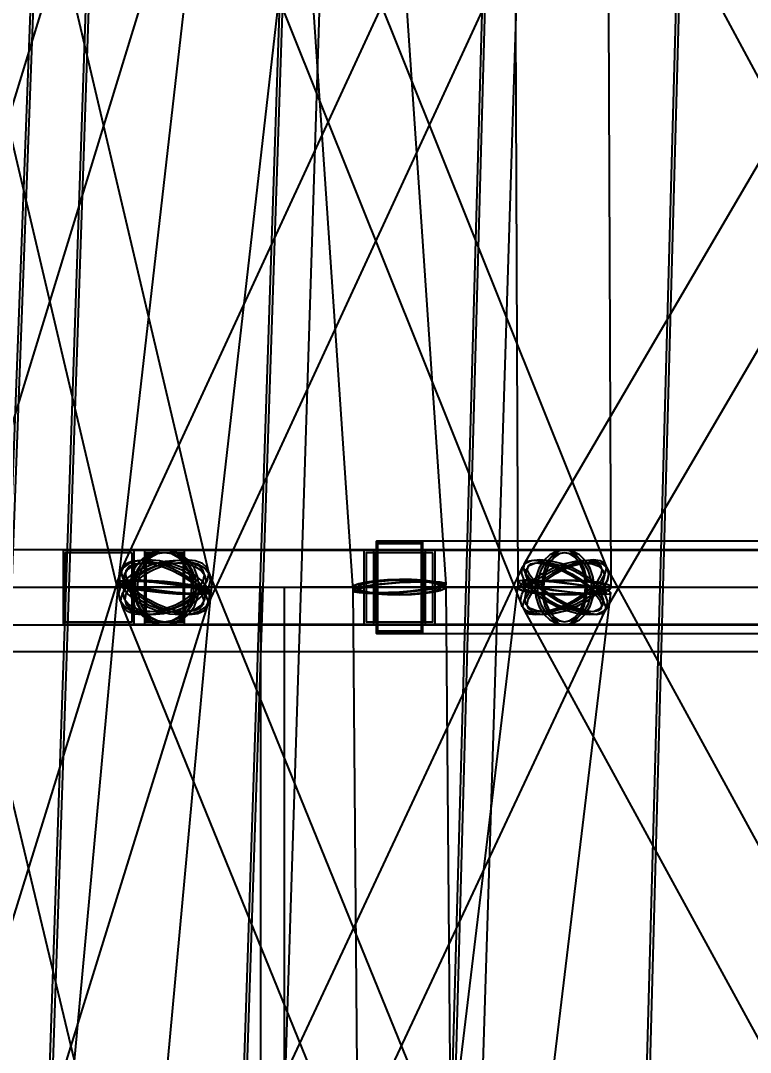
# Model space of a CAD drawing. Header units: millimetres. Extents: x -123812 to 252100, y -3000 to 639000.
# Drawn here: x -12618 to -8655, y 372475 to 378076 of the extents above; entities that cross this region are included whole.
import ezdxf

# ---------------------------------------------------------------- set-up
doc = ezdxf.new("R2010")
doc.units = ezdxf.units.MM
for name, color, linetype, lineweight in [('D-STR-DECK', 7, 'Continuous', 25), ('D-STR-DIM', 7, 'Continuous', 13), ('D-STR-STRC', 7, 'Continuous', 25)]:
    doc.layers.add(name, color=color, linetype=linetype, lineweight=lineweight)
doc.styles.add('OpenSansCondensed-Light', font='OpenSansCondensed-Light.ttf')
doc.styles.add('TOWER_UNICODE', font='Arial Unicode.ttf')
doc.dimstyles.new('EZDXF', dxfattribs={"dimtxt": 0.25, "dimasz": 0.175, "dimexe": 0.375, "dimexo": 0.125, "dimgap": 0.1, "dimtad": 1, "dimlfac": 100, "dimzin": 12, "dimdsep": 46, "dimtxsty": 'OpenSansCondensed-Light', "dimblk": 'ARCHTICK', "dimcen": 2.5, "dimazin": 3, "dimtfac": 0.5, "dimtmove": 2, "dimatfit": 3})

# ---------------------------------------------------------------- blocks, each defined once
blk = doc.blocks.new('_ARCHTICK')
at = {"color": 0, "linetype": 'BYBLOCK', "const_width": 0.15}
blk.add_lwpolyline([(-0.5, -0.5), (0.5, 0.5)], dxfattribs=at)

msp = doc.modelspace()

# ---------------------------------------------------------------- linework, layer by layer
at = {"layer": 'D-STR-DECK'}
for points in [[(-16000, 374650), (-16000, 375000), (-5795.6, 375000), (-5795.6, 374650)], [(-16000, 374650), (-16000, 375000), (-5795.6, 375000), (-5795.6, 374650)], [(-15454.8, 374650), (-15454.8, 375000), (-5196.2, 375000), (-5196.2, 374650)], [(-15454.8, 374650), (-15454.8, 375000), (-5196.2, 375000), (-5196.2, 374650)], [(-13856.4, 371000), (-13856.4, 375000), (-11186.4, 375000), (-11186.4, 371000)], [(-13856.4, 371000), (-13856.4, 375000), (-11186.4, 375000), (-11186.4, 371000)], [(-13856.4, 374650), (-13856.4, 375000), (-4242.6, 375000), (-4242.6, 374650)], [(-13856.4, 374650), (-13856.4, 375000), (-4242.6, 375000), (-4242.6, 374650)], [(-11313.7, 371000), (-11313.7, 375000), (-7910, 375000), (-7910, 371000)], [(-11313.7, 371000), (-11313.7, 375000), (-7910, 375000), (-7910, 371000)], [(-11313.7, 374650), (-11313.7, 375000), (-3000, 375000), (-3000, 374650)], [(-11313.7, 374650), (-11313.7, 375000), (-3000, 375000), (-3000, 374650)]]:
    msp.add_lwpolyline(points, close=True, dxfattribs=at)
at = {"layer": 'D-STR-STRC'}
for points in [[(-9228.7, 400028.7), (-12088, 375028.7), (-12079.4, 375022.1), (-12054.2, 375014), (-12014.1, 375004.9), (-11961.9, 374995.5), (-11901, 374986.5), (-11835.7, 374978.3), (-11770.4, 374971.6), (-11709.5, 374966.9), (-11657.2, 374964.4), (-11617.1, 374964.3), (-11591.9, 374966.7), (-11583.3, 374971.3), (-8724, 399971.3)], [(-12515.3, 399983), (-10813.5, 374983), (-10804.9, 374976.2), (-10779.6, 374971.1), (-10739.3, 374967.9), (-10686.8, 374966.9), (-10625.7, 374968.2), (-10560.1, 374971.6), (-10494.5, 374977), (-10433.4, 374983.9), (-10380.9, 374992), (-10340.6, 375000.6), (-10315.3, 375009.1), (-10306.7, 375017), (-12008.5, 400017)], [(-10020.5, 399999), (-9917.8, 374999), (-9909.1, 374988.6), (-9883.8, 374978.9), (-9843.4, 374970.7), (-9790.8, 374964.5), (-9729.5, 374960.7), (-9663.8, 374959.6), (-9598.1, 374961.3), (-9536.8, 374965.5), (-9484.2, 374972.2), (-9443.8, 374980.7), (-9418.4, 374990.5), (-9409.8, 375001), (-9512.6, 400001)], [(-9758, 380103.9), (-12067.4, 375103.9), (-12070.1, 375073.5), (-12056.8, 375038), (-12028.5, 375000), (-11987, 374962), (-11935.2, 374926.5), (-11876.7, 374896.1), (-11815.3, 374872.7), (-11755.3, 374858), (-11700.8, 374853), (-11655.5, 374858), (-11622.5, 374872.7), (-11604, 374896.1), (-9294.6, 379896.1)], [(-11898.2, 379896.1), (-9894.7, 374896.1), (-9869.9, 374872.7), (-9831, 374858), (-9780.8, 374853), (-9722.5, 374858), (-9660.3, 374872.7), (-9598.3, 374896.1), (-9540.8, 374926.5), (-9491.6, 374962), (-9454.2, 375000), (-9431, 375038), (-9423.8, 375073.5), (-9432.8, 375103.9), (-11436.3, 380103.9)], [(-6955.9, 380127.3), (-9883.6, 375127.3), (-9886.1, 375103.9), (-9873.5, 375073.5), (-9846.6, 375038), (-9807.2, 375000), (-9758.1, 374962), (-9702.5, 374926.5), (-9644.3, 374896.1), (-9587.5, 374872.7), (-9535.8, 374858), (-9492.8, 374853), (-9461.5, 374858), (-9444, 374872.7), (-6516.3, 379872.7)], [(-9745.2, 379872.7), (-7052.2, 374872.7), (-7028, 374858), (-6990.6, 374853), (-6942.4, 374858), (-6886.8, 374872.7), (-6827.6, 374896.1), (-6768.8, 374926.5), (-6714.3, 374962), (-6668, 375000), (-6632.9, 375038), (-6611.5, 375073.5), (-6605.2, 375103.9), (-6614.5, 375127.3), (-9307.4, 380127.3)], [(-11910.4, 380073.5), (-13444.1, 375073.5), (-13445.4, 375038), (-13430, 375000), (-13399, 374962), (-13354.6, 374926.5), (-13299.6, 374896.1), (-13237.9, 374872.7), (-13173.8, 374858), (-13111.4, 374853), (-13055.2, 374858), (-13008.9, 374872.7), (-12975.7, 374896.1), (-12957.9, 374926.5), (-11424.2, 379926.5)], [(-13255, 379926.5), (-12077.6, 374926.5), (-12053.7, 374896.1), (-12015, 374872.7), (-11964.1, 374858), (-11904.4, 374853), (-11840.1, 374858), (-11775.4, 374872.7), (-11714.9, 374896.1), (-11662.6, 374926.5), (-11622, 374962), (-11596.1, 375000), (-11586.4, 375038), (-11593.8, 375073.5), (-12771.3, 380073.5)], [(-13201, 374796.8), (-11835.7, 374796.8), (-11787.1, 374803.7), (-11741.8, 374824), (-11702.9, 374856.3), (-11673.1, 374898.4), (-11654.3, 374947.4), (-11647.9, 375000), (-11654.3, 375052.6), (-11673.1, 375101.6), (-11702.9, 375143.7), (-11741.8, 375176), (-11787.1, 375196.3), (-11835.7, 375203.2), (-13201, 375203.2)], [(-13201, 374796.8), (-11835.7, 374796.8), (-11787.1, 374803.7), (-11741.8, 374824), (-11702.9, 374856.3), (-11673.1, 374898.4), (-11654.3, 374947.4), (-11647.9, 375000), (-11654.3, 375052.6), (-11673.1, 375101.6), (-11702.9, 375143.7), (-11741.8, 375176), (-11787.1, 375196.3), (-11835.7, 375203.2), (-13201, 375203.2)], [(-6833.3, 375203.2), (-9663.8, 375203.2), (-9695.8, 375196.3), (-9725.6, 375176), (-9751.3, 375143.7), (-9770.9, 375101.6), (-9783.3, 375052.6), (-9787.5, 375000), (-9783.3, 374947.4), (-9770.9, 374898.4), (-9751.3, 374856.3), (-9725.6, 374824), (-9695.8, 374803.7), (-9663.8, 374796.8), (-6833.3, 374796.8)], [(-6833.3, 375203.2), (-9663.8, 375203.2), (-9695.8, 375196.3), (-9725.6, 375176), (-9751.3, 375143.7), (-9770.9, 375101.6), (-9783.3, 375052.6), (-9787.5, 375000), (-9783.3, 374947.4), (-9770.9, 374898.4), (-9751.3, 374856.3), (-9725.6, 374824), (-9695.8, 374803.7), (-9663.8, 374796.8), (-6833.3, 374796.8)], [(-13145.9, 369925.8), (-11592.8, 374925.8), (-11591.3, 374961.6), (-11606.6, 375000), (-11637.4, 375038.4), (-11681.7, 375074.2), (-11736.6, 375104.9), (-11798.2, 375128.5), (-11862.3, 375143.3), (-11924.7, 375148.4), (-11980.9, 375143.3), (-12027.3, 375128.5), (-12060.6, 375104.9), (-12078.6, 375074.2), (-13631.7, 370074.2)], [(-11772.8, 369895.1), (-9432.6, 374895.1), (-9429.7, 374925.8), (-9442.7, 374961.6), (-9470.9, 375000), (-9512.1, 375038.4), (-9563.7, 375074.2), (-9622.2, 375104.9), (-9683.4, 375128.5), (-9743.4, 375143.3), (-9797.9, 375148.4), (-9843.2, 375143.3), (-9876.4, 375128.5), (-9895, 375104.9), (-12235.3, 370104.9)], [(-9570.7, 370104.9), (-11605.1, 375104.9), (-11630, 375128.5), (-11668.9, 375143.3), (-11719.1, 375148.4), (-11777.3, 375143.3), (-11839.5, 375128.5), (-11901.4, 375104.9), (-11958.8, 375074.2), (-12007.9, 375038.4), (-12045.2, 375000), (-12068.2, 374961.6), (-12075.4, 374925.8), (-12066.2, 374895.1), (-10031.9, 369895.1)], [(-6712.3, 370128.5), (-9445.6, 375128.5), (-9469.8, 375143.3), (-9507.2, 375148.4), (-9555.3, 375143.3), (-9610.8, 375128.5), (-9669.9, 375104.9), (-9728.6, 375074.2), (-9782.8, 375038.4), (-9829, 375000), (-9863.9, 374961.6), (-9885.2, 374925.8), (-9891.3, 374895.1), (-9882, 374871.5), (-7148.8, 369871.5)], [(-13442.7, 374925.8), (-12245.8, 369925.8), (-12221.9, 369895.1), (-12183.2, 369871.5), (-12132.3, 369856.7), (-12072.7, 369851.6), (-12008.3, 369856.7), (-11943.7, 369871.5), (-11883.2, 369895.1), (-11830.9, 369925.8), (-11790.4, 369961.6), (-11764.5, 370000), (-11755, 370038.4), (-11762.3, 370074.2), (-12959.3, 375074.2)], [(-10097.3, 350002.1), (-10306.1, 375002.1), (-10314.7, 375013), (-10340.1, 375023.1), (-10380.5, 375031.6), (-10433.1, 375037.9), (-10494.3, 375041.7), (-10560.1, 375042.6), (-10625.8, 375040.6), (-10687.1, 375035.9), (-10739.7, 375028.7), (-10780, 375019.5), (-10805.4, 375009), (-10814.1, 374997.9), (-10605.2, 349997.9)], [(-13887.1, 349977), (-11582.7, 374977), (-11591.4, 374985.8), (-11616.6, 374995.5), (-11656.8, 375005.5), (-11709.2, 375015.1), (-11770.2, 375023.7), (-11835.7, 375030.7), (-11901.1, 375035.6), (-11962.2, 375038.1), (-12014.5, 375038), (-12054.7, 375035.2), (-12080, 375030.1), (-12088.6, 375023), (-14393, 350023)], [(-12425.5, 349969.9), (-9411.6, 374969.9), (-9420.2, 374977), (-9445.4, 374985.8), (-9485.5, 374995.5), (-9537.7, 375005.5), (-9598.5, 375015.1), (-9663.8, 375023.7), (-9729.1, 375030.7), (-9789.9, 375035.6), (-9842.1, 375038.1), (-9882.2, 375038), (-9907.4, 375035.2), (-9916, 375030.1), (-12929.8, 350030.1)]]:
    msp.add_lwpolyline(points, dxfattribs=at)
for points in [[(-13737.1, 375000), (-12664.8, 375000), (-12478.2, 380000), (-13548.2, 380000)], [(-13720.4, 375000), (-12681.5, 375000), (-12494.2, 380000), (-13532.2, 380000)], [(-12371.8, 375000), (-11299.5, 375000), (-11132.3, 380000), (-12202.3, 380000)], [(-12355.1, 375000), (-11316.2, 375000), (-11148.3, 380000), (-12186.3, 380000)], [(-11096.2, 375000), (-10023.9, 375000), (-9866.4, 380000), (-10936.4, 380000)], [(-10199.9, 375000), (-9127.6, 375000), (-8991.3, 380000), (-10061.3, 380000)], [(-10183.3, 375000), (-9144.3, 375000), (-9007.3, 380000), (-10045.3, 380000)], [(-10685.1, 374750), (-5244.4, 374750), (-5244.4, 375250), (-10685.1, 375250)], [(-10685.1, 375250), (-10435.1, 375250), (-10435.1, 374750), (-10685.1, 374750)], [(-10685.1, 374750), (-5244.4, 374750), (-5244.4, 375250), (-10685.1, 375250)], [(-10435.1, 375250), (-10685.1, 375250), (-10685.1, 374750), (-10435.1, 374750)], [(-10679.1, 375238), (-10441.1, 375238), (-10441.1, 374762), (-10679.1, 374762)], [(-10441.1, 375238), (-10679.1, 375238), (-10679.1, 374762), (-10441.1, 374762)], [(-12386.9, 374800), (-10366.9, 374800), (-10366.9, 375200), (-12386.9, 375200)], [(-12000.6, 375200), (-12386.9, 375200), (-12386.9, 374800), (-12000.6, 374800)], [(-12386.9, 374800), (-10366.9, 374800), (-10366.9, 375200), (-12386.9, 375200)], [(-12000.6, 375200), (-12386.9, 375200), (-12386.9, 374800), (-12000.6, 374800)], [(-12012.1, 375188), (-12375.3, 375188), (-12375.3, 374812), (-12012.1, 374812)], [(-12012.1, 375188), (-12375.3, 375188), (-12375.3, 374812), (-12012.1, 374812)], [(-12023.4, 375000), (-12017, 374947.4), (-11998.3, 374898.4), (-11968.4, 374856.3), (-11929.5, 374824), (-11884.3, 374803.7), (-11835.7, 374796.8), (-11787.1, 374803.7), (-11741.8, 374824), (-11702.9, 374856.3), (-11673.1, 374898.4), (-11654.3, 374947.4), (-11647.9, 375000), (-11654.3, 375052.6), (-11673.1, 375101.6), (-11702.9, 375143.7), (-11741.8, 375176), (-11787.1, 375196.3), (-11835.7, 375203.2), (-11884.3, 375196.3), (-11929.5, 375176), (-11968.4, 375143.7), (-11998.3, 375101.6), (-12017, 375052.6)], [(-12023.4, 375000), (-12017, 374947.4), (-11998.3, 374898.4), (-11968.4, 374856.3), (-11929.5, 374824), (-11884.3, 374803.7), (-11835.7, 374796.8), (-11787.1, 374803.7), (-11741.8, 374824), (-11702.9, 374856.3), (-11673.1, 374898.4), (-11654.3, 374947.4), (-11647.9, 375000), (-11654.3, 375052.6), (-11673.1, 375101.6), (-11702.9, 375143.7), (-11741.8, 375176), (-11787.1, 375196.3), (-11835.7, 375203.2), (-11884.3, 375196.3), (-11929.5, 375176), (-11968.4, 375143.7), (-11998.3, 375101.6), (-12017, 375052.6)], [(-12008.6, 375000), (-12002.7, 374951.5), (-11985.5, 374906.4), (-11958, 374867.6), (-11922.2, 374837.9), (-11880.4, 374819.2), (-11835.7, 374812.8), (-11790.9, 374819.2), (-11749.2, 374837.9), (-11713.4, 374867.6), (-11685.9, 374906.4), (-11668.6, 374951.5), (-11662.7, 375000), (-11668.6, 375048.5), (-11685.9, 375093.6), (-11713.4, 375132.4), (-11749.2, 375162.1), (-11790.9, 375180.8), (-11835.7, 375187.2), (-11880.4, 375180.8), (-11922.2, 375162.1), (-11958, 375132.4), (-11985.5, 375093.6), (-12002.7, 375048.5)], [(-12008.6, 375000), (-12002.7, 374951.5), (-11985.5, 374906.4), (-11958, 374867.6), (-11922.2, 374837.9), (-11880.4, 374819.2), (-11835.7, 374812.8), (-11790.9, 374819.2), (-11749.2, 374837.9), (-11713.4, 374867.6), (-11685.9, 374906.4), (-11668.6, 374951.5), (-11662.7, 375000), (-11668.6, 375048.5), (-11685.9, 375093.6), (-11713.4, 375132.4), (-11749.2, 375162.1), (-11790.9, 375180.8), (-11835.7, 375187.2), (-11880.4, 375180.8), (-11922.2, 375162.1), (-11958, 375132.4), (-11985.5, 375093.6), (-12002.7, 375048.5)], [(-11996.9, 375000), (-11991.4, 374947.4), (-11975.3, 374898.4), (-11949.7, 374856.3), (-11916.3, 374824), (-11877.4, 374803.7), (-11835.7, 374796.8), (-9663.8, 374796.8), (-9622.1, 374803.7), (-9583.2, 374824), (-9549.8, 374856.3), (-9524.2, 374898.4), (-9508.1, 374947.4), (-9502.6, 375000), (-9508.1, 375052.6), (-9524.2, 375101.6), (-9549.8, 375143.7), (-9583.2, 375176), (-9622.1, 375196.3), (-9663.8, 375203.2), (-11835.7, 375203.2), (-11877.4, 375196.3), (-11916.3, 375176), (-11949.7, 375143.7), (-11975.3, 375101.6), (-11991.4, 375052.6)], [(-11996.9, 375000), (-11991.4, 374947.4), (-11975.3, 374898.4), (-11949.7, 374856.3), (-11916.3, 374824), (-11877.4, 374803.7), (-11835.7, 374796.8), (-11794, 374803.7), (-11755.1, 374824), (-11721.7, 374856.3), (-11696.1, 374898.4), (-11680, 374947.4), (-11674.5, 375000), (-11680, 375052.6), (-11696.1, 375101.6), (-11721.7, 375143.7), (-11755.1, 375176), (-11794, 375196.3), (-11835.7, 375203.2), (-11877.4, 375196.3), (-11916.3, 375176), (-11949.7, 375143.7), (-11975.3, 375101.6), (-11991.4, 375052.6)], [(-11996.9, 375000), (-11991.4, 374947.4), (-11975.3, 374898.4), (-11949.7, 374856.3), (-11916.3, 374824), (-11877.4, 374803.7), (-11835.7, 374796.8), (-9663.8, 374796.8), (-9622.1, 374803.7), (-9583.2, 374824), (-9549.8, 374856.3), (-9524.2, 374898.4), (-9508.1, 374947.4), (-9502.6, 375000), (-9508.1, 375052.6), (-9524.2, 375101.6), (-9549.8, 375143.7), (-9583.2, 375176), (-9622.1, 375196.3), (-9663.8, 375203.2), (-11835.7, 375203.2), (-11877.4, 375196.3), (-11916.3, 375176), (-11949.7, 375143.7), (-11975.3, 375101.6), (-11991.4, 375052.6)], [(-11996.9, 375000), (-11991.4, 374947.4), (-11975.3, 374898.4), (-11949.7, 374856.3), (-11916.3, 374824), (-11877.4, 374803.7), (-11835.7, 374796.8), (-11794, 374803.7), (-11755.1, 374824), (-11721.7, 374856.3), (-11696.1, 374898.4), (-11680, 374947.4), (-11674.5, 375000), (-11680, 375052.6), (-11696.1, 375101.6), (-11721.7, 375143.7), (-11755.1, 375176), (-11794, 375196.3), (-11835.7, 375203.2), (-11877.4, 375196.3), (-11916.3, 375176), (-11949.7, 375143.7), (-11975.3, 375101.6), (-11991.4, 375052.6)], [(-11984.2, 375000), (-11979.1, 374951.5), (-11964.3, 374906.4), (-11940.7, 374867.6), (-11909.9, 374837.9), (-11874.1, 374819.2), (-11835.7, 374812.8), (-11797.2, 374819.2), (-11761.4, 374837.9), (-11730.7, 374867.6), (-11707.1, 374906.4), (-11692.2, 374951.5), (-11687.2, 375000), (-11692.2, 375048.5), (-11707.1, 375093.6), (-11730.7, 375132.4), (-11761.4, 375162.1), (-11797.2, 375180.8), (-11835.7, 375187.2), (-11874.1, 375180.8), (-11909.9, 375162.1), (-11940.7, 375132.4), (-11964.3, 375093.6), (-11979.1, 375048.5)], [(-11984.2, 375000), (-11979.1, 374951.5), (-11964.3, 374906.4), (-11940.7, 374867.6), (-11909.9, 374837.9), (-11874.1, 374819.2), (-11835.7, 374812.8), (-11797.2, 374819.2), (-11761.4, 374837.9), (-11730.7, 374867.6), (-11707.1, 374906.4), (-11692.2, 374951.5), (-11687.2, 375000), (-11692.2, 375048.5), (-11707.1, 375093.6), (-11730.7, 375132.4), (-11761.4, 375162.1), (-11797.2, 375180.8), (-11835.7, 375187.2), (-11874.1, 375180.8), (-11909.9, 375162.1), (-11940.7, 375132.4), (-11964.3, 375093.6), (-11979.1, 375048.5)], [(-11944.6, 374800), (-5987.9, 374800), (-5987.9, 375200), (-11944.6, 375200)], [(-11726.8, 375200), (-11944.6, 375200), (-11944.6, 374800), (-11726.8, 374800)], [(-11733.3, 375188), (-11938.1, 375188), (-11938.1, 374812), (-11733.3, 374812)], [(-10366.9, 375200), (-10753.3, 375200), (-10753.3, 374800), (-10366.9, 374800)], [(-10366.9, 375200), (-10753.3, 375200), (-10753.3, 374800), (-10366.9, 374800)], [(-10378.5, 375188), (-10741.7, 375188), (-10741.7, 374812), (-10378.5, 374812)], [(-10378.5, 375188), (-10741.7, 375188), (-10741.7, 374812), (-10378.5, 374812)], [(-10701.5, 374800), (-5955.4, 374800), (-5955.4, 375200), (-10701.5, 375200)], [(-10418.7, 375200), (-10701.5, 375200), (-10701.5, 374800), (-10418.7, 374800)], [(-10701.5, 374800), (-5955.4, 374800), (-5955.4, 375200), (-10701.5, 375200)], [(-10418.7, 375200), (-10701.5, 375200), (-10701.5, 374800), (-10418.7, 374800)], [(-10427.1, 375188), (-10693, 375188), (-10693, 374812), (-10427.1, 374812)], [(-10427.1, 375188), (-10693, 375188), (-10693, 374812), (-10427.1, 374812)], [(-9825, 375000), (-9819.5, 374947.4), (-9803.4, 374898.4), (-9777.8, 374856.3), (-9744.4, 374824), (-9705.5, 374803.7), (-9663.8, 374796.8), (-9622.1, 374803.7), (-9583.2, 374824), (-9549.8, 374856.3), (-9524.2, 374898.4), (-9508.1, 374947.4), (-9502.6, 375000), (-9508.1, 375052.6), (-9524.2, 375101.6), (-9549.8, 375143.7), (-9583.2, 375176), (-9622.1, 375196.3), (-9663.8, 375203.2), (-9705.5, 375196.3), (-9744.4, 375176), (-9777.8, 375143.7), (-9803.4, 375101.6), (-9819.5, 375052.6)], [(-9825, 375000), (-9819.5, 374947.4), (-9803.4, 374898.4), (-9777.8, 374856.3), (-9744.4, 374824), (-9705.5, 374803.7), (-9663.8, 374796.8), (-9622.1, 374803.7), (-9583.2, 374824), (-9549.8, 374856.3), (-9524.2, 374898.4), (-9508.1, 374947.4), (-9502.6, 375000), (-9508.1, 375052.6), (-9524.2, 375101.6), (-9549.8, 375143.7), (-9583.2, 375176), (-9622.1, 375196.3), (-9663.8, 375203.2), (-9705.5, 375196.3), (-9744.4, 375176), (-9777.8, 375143.7), (-9803.4, 375101.6), (-9819.5, 375052.6)], [(-9812.3, 375000), (-9807.2, 374951.5), (-9792.4, 374906.4), (-9768.8, 374867.6), (-9738.1, 374837.9), (-9702.2, 374819.2), (-9663.8, 374812.8), (-9625.4, 374819.2), (-9589.5, 374837.9), (-9558.8, 374867.6), (-9535.2, 374906.4), (-9520.3, 374951.5), (-9515.3, 375000), (-9520.3, 375048.5), (-9535.2, 375093.6), (-9558.8, 375132.4), (-9589.5, 375162.1), (-9625.4, 375180.8), (-9663.8, 375187.2), (-9702.2, 375180.8), (-9738.1, 375162.1), (-9768.8, 375132.4), (-9792.4, 375093.6), (-9807.2, 375048.5)], [(-9812.3, 375000), (-9807.2, 374951.5), (-9792.4, 374906.4), (-9768.8, 374867.6), (-9738.1, 374837.9), (-9702.2, 374819.2), (-9663.8, 374812.8), (-9625.4, 374819.2), (-9589.5, 374837.9), (-9558.8, 374867.6), (-9535.2, 374906.4), (-9520.3, 374951.5), (-9515.3, 375000), (-9520.3, 375048.5), (-9535.2, 375093.6), (-9558.8, 375132.4), (-9589.5, 375162.1), (-9625.4, 375180.8), (-9663.8, 375187.2), (-9702.2, 375180.8), (-9738.1, 375162.1), (-9768.8, 375132.4), (-9792.4, 375093.6), (-9807.2, 375048.5)], [(-9787.5, 375000), (-9783.3, 374947.4), (-9770.9, 374898.4), (-9751.3, 374856.3), (-9725.6, 374824), (-9695.8, 374803.7), (-9663.8, 374796.8), (-9631.8, 374803.7), (-9601.9, 374824), (-9576.3, 374856.3), (-9556.7, 374898.4), (-9544.3, 374947.4), (-9540.1, 375000), (-9544.3, 375052.6), (-9556.7, 375101.6), (-9576.3, 375143.7), (-9601.9, 375176), (-9631.8, 375196.3), (-9663.8, 375203.2), (-9695.8, 375196.3), (-9725.6, 375176), (-9751.3, 375143.7), (-9770.9, 375101.6), (-9783.3, 375052.6)], [(-9787.5, 375000), (-9783.3, 374947.4), (-9770.9, 374898.4), (-9751.3, 374856.3), (-9725.6, 374824), (-9695.8, 374803.7), (-9663.8, 374796.8), (-9631.8, 374803.7), (-9601.9, 374824), (-9576.3, 374856.3), (-9556.7, 374898.4), (-9544.3, 374947.4), (-9540.1, 375000), (-9544.3, 375052.6), (-9556.7, 375101.6), (-9576.3, 375143.7), (-9601.9, 375176), (-9631.8, 375196.3), (-9663.8, 375203.2), (-9695.8, 375196.3), (-9725.6, 375176), (-9751.3, 375143.7), (-9770.9, 375101.6), (-9783.3, 375052.6)], [(-9777.8, 375000), (-9773.9, 374951.5), (-9762.5, 374906.4), (-9744.4, 374867.6), (-9720.8, 374837.9), (-9693.3, 374819.2), (-9663.8, 374812.8), (-9634.3, 374819.2), (-9606.8, 374837.9), (-9583.2, 374867.6), (-9565.1, 374906.4), (-9553.7, 374951.5), (-9549.8, 375000), (-9553.7, 375048.5), (-9565.1, 375093.6), (-9583.2, 375132.4), (-9606.8, 375162.1), (-9634.3, 375180.8), (-9663.8, 375187.2), (-9693.3, 375180.8), (-9720.8, 375162.1), (-9744.4, 375132.4), (-9762.5, 375093.6), (-9773.9, 375048.5)], [(-9777.8, 375000), (-9773.9, 374951.5), (-9762.5, 374906.4), (-9744.4, 374867.6), (-9720.8, 374837.9), (-9693.3, 374819.2), (-9663.8, 374812.8), (-9634.3, 374819.2), (-9606.8, 374837.9), (-9583.2, 374867.6), (-9565.1, 374906.4), (-9553.7, 374951.5), (-9549.8, 375000), (-9553.7, 375048.5), (-9565.1, 375093.6), (-9583.2, 375132.4), (-9606.8, 375162.1), (-9634.3, 375180.8), (-9663.8, 375187.2), (-9693.3, 375180.8), (-9720.8, 375162.1), (-9744.4, 375132.4), (-9762.5, 375093.6), (-9773.9, 375048.5)], [(-11596.1, 375000), (-11622, 374962), (-11662.6, 374926.5), (-11714.9, 374896.1), (-11775.4, 374872.7), (-11840.1, 374858), (-11904.4, 374853), (-11964.1, 374858), (-12015, 374872.7), (-12053.7, 374896.1), (-12077.6, 374926.5), (-12084.9, 374962), (-12075.3, 375000), (-12049.3, 375038), (-12008.8, 375073.5), (-11956.5, 375103.9), (-11895.9, 375127.3), (-11831.3, 375142), (-11766.9, 375147), (-11707.3, 375142), (-11656.3, 375127.3), (-11617.6, 375103.9), (-11593.8, 375073.5), (-11586.4, 375038)], [(-12064.8, 375000), (-12034, 374961.6), (-11989.6, 374925.8), (-11934.8, 374895.1), (-11873.2, 374871.5), (-11809, 374856.7), (-11746.7, 374851.6), (-11690.4, 374856.7), (-11644.1, 374871.5), (-11610.7, 374895.1), (-11592.8, 374925.8), (-11591.3, 374961.6), (-11606.6, 375000), (-11637.4, 375038.4), (-11681.7, 375074.2), (-11736.6, 375104.9), (-11798.2, 375128.5), (-11862.3, 375143.3), (-11924.7, 375148.4), (-11980.9, 375143.3), (-12027.3, 375128.5), (-12060.6, 375104.9), (-12078.6, 375074.2), (-12080, 375038.4)], [(-12045.2, 375000), (-12068.2, 374961.6), (-12075.4, 374925.8), (-12066.2, 374895.1), (-12041.4, 374871.5), (-12002.5, 374856.7), (-11952.2, 374851.6), (-11894, 374856.7), (-11831.9, 374871.5), (-11770, 374895.1), (-11712.5, 374925.8), (-11663.5, 374961.6), (-11626.2, 375000), (-11603.1, 375038.4), (-11596, 375074.2), (-11605.1, 375104.9), (-11630, 375128.5), (-11668.9, 375143.3), (-11719.1, 375148.4), (-11777.3, 375143.3), (-11839.5, 375128.5), (-11901.4, 375104.9), (-11958.8, 375074.2), (-12007.9, 375038.4)], [(-11642.9, 375000), (-11614.5, 374962), (-11601.3, 374926.5), (-11604, 374896.1), (-11622.5, 374872.7), (-11655.5, 374858), (-11700.8, 374853), (-11755.3, 374858), (-11815.3, 374872.7), (-11876.7, 374896.1), (-11935.2, 374926.5), (-11987, 374962), (-12028.5, 375000), (-12056.8, 375038), (-12070.1, 375073.5), (-12067.4, 375103.9), (-12048.9, 375127.3), (-12015.8, 375142), (-11970.5, 375147), (-11916, 375142), (-11856.1, 375127.3), (-11794.7, 375103.9), (-11736.1, 375073.5), (-11684.3, 375038)], [(-11619.7, 375000), (-11643.1, 374965.7), (-11679.6, 374933.7), (-11726.8, 374906.3), (-11781.4, 374885.2), (-11839.6, 374872), (-11897.7, 374867.5), (-11951.5, 374872), (-11997.4, 374885.2), (-12032.3, 374906.3), (-12053.8, 374933.7), (-12060.4, 374965.7), (-12051.7, 375000), (-12028.3, 375034.3), (-11991.8, 375066.3), (-11944.6, 375093.7), (-11890, 375114.8), (-11831.7, 375128), (-11773.7, 375132.5), (-11719.9, 375128), (-11674, 375114.8), (-11639.1, 375093.7), (-11617.6, 375066.3), (-11611, 375034.3)], [(-12042.2, 375000), (-12014.4, 374965.4), (-11974.5, 374933.1), (-11925, 374905.4), (-11869.5, 374884.2), (-11811.7, 374870.8), (-11755.5, 374866.2), (-11704.7, 374870.8), (-11662.9, 374884.2), (-11632.9, 374905.4), (-11616.7, 374933.1), (-11615.4, 374965.4), (-11629.1, 375000), (-11656.9, 375034.6), (-11696.9, 375066.9), (-11746.3, 375094.6), (-11801.9, 375115.8), (-11859.7, 375129.2), (-11915.9, 375133.8), (-11966.6, 375129.2), (-12008.4, 375115.8), (-12038.5, 375094.6), (-12054.7, 375066.9), (-12056, 375034.6)], [(-12024.6, 375000), (-12045.3, 374965.4), (-12051.8, 374933.1), (-12043.6, 374905.4), (-12021.1, 374884.2), (-11986.1, 374870.8), (-11940.8, 374866.2), (-11888.3, 374870.8), (-11832.2, 374884.2), (-11776.4, 374905.4), (-11724.6, 374933.1), (-11680.4, 374965.4), (-11646.8, 375000), (-11626, 375034.6), (-11619.6, 375066.9), (-11627.8, 375094.6), (-11650.2, 375115.8), (-11685.3, 375129.2), (-11730.6, 375133.8), (-11783.1, 375129.2), (-11839.1, 375115.8), (-11894.9, 375094.6), (-11946.7, 375066.9), (-11990.9, 375034.6)], [(-11661.8, 375000), (-11636.3, 374965.7), (-11624.3, 374933.7), (-11626.8, 374906.3), (-11643.5, 374885.2), (-11673.3, 374872), (-11714.1, 374867.5), (-11763.2, 374872), (-11817.3, 374885.2), (-11872.6, 374906.3), (-11925.4, 374933.7), (-11972.1, 374965.7), (-12009.5, 375000), (-12035.1, 375034.3), (-12047, 375066.3), (-12044.6, 375093.7), (-12027.9, 375114.8), (-11998.1, 375128), (-11957.3, 375132.5), (-11908.1, 375128), (-11854.1, 375114.8), (-11798.7, 375093.7), (-11745.9, 375066.3), (-11699.2, 375034.3)], [(-9454.2, 375000), (-9491.6, 374962), (-9540.8, 374926.5), (-9598.3, 374896.1), (-9660.3, 374872.7), (-9722.5, 374858), (-9780.8, 374853), (-9831, 374858), (-9869.9, 374872.7), (-9894.7, 374896.1), (-9903.8, 374926.5), (-9896.5, 374962), (-9873.4, 375000), (-9836, 375038), (-9786.8, 375073.5), (-9729.3, 375103.9), (-9667.3, 375127.3), (-9605, 375142), (-9546.8, 375147), (-9496.5, 375142), (-9457.7, 375127.3), (-9432.8, 375103.9), (-9423.8, 375073.5), (-9431, 375038)], [(-9856.7, 375000), (-9815.5, 374961.6), (-9763.8, 374925.8), (-9705.4, 374895.1), (-9644.1, 374871.5), (-9584.2, 374856.7), (-9529.7, 374851.6), (-9484.3, 374856.7), (-9451.2, 374871.5), (-9432.6, 374895.1), (-9429.7, 374925.8), (-9442.7, 374961.6), (-9470.9, 375000), (-9512.1, 375038.4), (-9563.7, 375074.2), (-9622.2, 375104.9), (-9683.4, 375128.5), (-9743.4, 375143.3), (-9797.9, 375148.4), (-9843.2, 375143.3), (-9876.4, 375128.5), (-9895, 375104.9), (-9897.9, 375074.2), (-9884.9, 375038.4)], [(-9829, 375000), (-9863.9, 374961.6), (-9885.2, 374925.8), (-9891.3, 374895.1), (-9882, 374871.5), (-9857.8, 374856.7), (-9820.4, 374851.6), (-9772.3, 374856.7), (-9716.8, 374871.5), (-9657.7, 374895.1), (-9599, 374925.8), (-9544.8, 374961.6), (-9498.6, 375000), (-9463.7, 375038.4), (-9442.4, 375074.2), (-9436.2, 375104.9), (-9445.6, 375128.5), (-9469.8, 375143.3), (-9507.2, 375148.4), (-9555.3, 375143.3), (-9610.8, 375128.5), (-9669.9, 375104.9), (-9728.6, 375074.2), (-9782.8, 375038.4)], [(-9520.3, 375000), (-9481, 374962), (-9454.1, 374926.5), (-9441.5, 374896.1), (-9444, 374872.7), (-9461.5, 374858), (-9492.8, 374853), (-9535.8, 374858), (-9587.5, 374872.7), (-9644.3, 374896.1), (-9702.5, 374926.5), (-9758.1, 374962), (-9807.2, 375000), (-9846.6, 375038), (-9873.5, 375073.5), (-9886.1, 375103.9), (-9883.6, 375127.3), (-9866.1, 375142), (-9834.7, 375147), (-9791.8, 375142), (-9740.1, 375127.3), (-9683.2, 375103.9), (-9625, 375073.5), (-9569.5, 375038)], [(-9474.8, 375000), (-9508.5, 374965.7), (-9552.9, 374933.7), (-9604.7, 374906.3), (-9660.6, 374885.2), (-9716.8, 374872), (-9769.3, 374867.5), (-9814.6, 374872), (-9849.6, 374885.2), (-9872, 374906.3), (-9880.2, 374933.7), (-9873.6, 374965.7), (-9852.8, 375000), (-9819, 375034.3), (-9774.7, 375066.3), (-9722.8, 375093.7), (-9666.9, 375114.8), (-9610.8, 375128), (-9558.3, 375132.5), (-9513, 375128), (-9478, 375114.8), (-9455.6, 375093.7), (-9447.4, 375066.3), (-9453.9, 375034.3)], [(-9837.7, 375000), (-9800.5, 374965.4), (-9754, 374933.1), (-9701.3, 374905.4), (-9646.1, 374884.2), (-9592, 374870.8), (-9542.9, 374866.2), (-9502, 374870.8), (-9472.1, 374884.2), (-9455.3, 374905.4), (-9452.7, 374933.1), (-9464.5, 374965.4), (-9489.8, 375000), (-9527.1, 375034.6), (-9573.6, 375066.9), (-9626.3, 375094.6), (-9681.5, 375115.8), (-9735.5, 375129.2), (-9784.7, 375133.8), (-9825.6, 375129.2), (-9855.5, 375115.8), (-9872.3, 375094.6), (-9874.9, 375066.9), (-9863.1, 375034.6)], [(-9812.7, 375000), (-9844.2, 374965.4), (-9863.4, 374933.1), (-9868.9, 374905.4), (-9860.5, 374884.2), (-9838.7, 374870.8), (-9805, 374866.2), (-9761.6, 374870.8), (-9711.6, 374884.2), (-9658.3, 374905.4), (-9605.4, 374933.1), (-9556.5, 374965.4), (-9514.9, 375000), (-9483.4, 375034.6), (-9464.2, 375066.9), (-9458.6, 375094.6), (-9467.1, 375115.8), (-9488.9, 375129.2), (-9522.6, 375133.8), (-9566, 375129.2), (-9616, 375115.8), (-9669.3, 375094.6), (-9722.2, 375066.9), (-9771.1, 375034.6)], [(-9534.5, 375000), (-9499, 374965.7), (-9474.7, 374933.7), (-9463.4, 374906.3), (-9465.6, 374885.2), (-9481.4, 374872), (-9509.7, 374867.5), (-9548.4, 374872), (-9595, 374885.2), (-9646.3, 374906.3), (-9698.7, 374933.7), (-9748.8, 374965.7), (-9793.1, 375000), (-9828.6, 375034.3), (-9852.9, 375066.3), (-9864.2, 375093.7), (-9861.9, 375114.8), (-9846.1, 375128), (-9817.9, 375132.5), (-9779.2, 375128), (-9732.6, 375114.8), (-9681.3, 375093.7), (-9628.9, 375066.3), (-9578.8, 375034.3)], [(-10560.1, 374957.4), (-10625.8, 374958.3), (-10687.1, 374962.1), (-10739.7, 374968.4), (-10780, 374976.9), (-10805.4, 374987), (-10814.1, 374997.9), (-10805.4, 375009), (-10780, 375019.5), (-10739.7, 375028.7), (-10687.1, 375035.9), (-10625.8, 375040.6), (-10560.1, 375042.6), (-10494.3, 375041.7), (-10433.1, 375037.9), (-10380.5, 375031.6), (-10340.1, 375023.1), (-10314.7, 375013), (-10306.1, 375002.1), (-10314.7, 374991), (-10340.1, 374980.5), (-10380.5, 374971.3), (-10433.1, 374964.1), (-10494.3, 374959.4)], [(-12541.4, 370000), (-11466.8, 370000), (-11299.5, 375000), (-12371.8, 375000)], [(-12524, 370000), (-11484.1, 370000), (-11316.2, 375000), (-12355.1, 375000)], [(-11299.5, 375000), (-11317.8, 375000), (-11371.4, 375000), (-11456.6, 375000), (-11567.6, 375000), (-11696.9, 375000), (-11835.7, 375000), (-11974.4, 375000), (-12103.8, 375000), (-12214.8, 375000), (-12300, 375000), (-12353.6, 375000), (-12371.8, 375000), (-12353.6, 375000), (-12300, 375000), (-12214.8, 375000), (-12103.8, 375000), (-11974.4, 375000), (-11835.7, 375000), (-11696.9, 375000), (-11567.6, 375000), (-11456.6, 375000), (-11371.4, 375000), (-11317.8, 375000)], [(-11316.2, 375000), (-11333.9, 375000), (-11385.8, 375000), (-11468.4, 375000), (-11575.9, 375000), (-11701.2, 375000), (-11835.7, 375000), (-11970.1, 375000), (-12095.4, 375000), (-12203, 375000), (-12285.5, 375000), (-12337.4, 375000), (-12355.1, 375000), (-12337.4, 375000), (-12285.5, 375000), (-12203, 375000), (-12095.4, 375000), (-11970.1, 375000), (-11835.7, 375000), (-11701.2, 375000), (-11575.9, 375000), (-11468.4, 375000), (-11385.8, 375000), (-11333.9, 375000)], [(-11835.7, 375030.7), (-11901.1, 375035.6), (-11962.2, 375038.1), (-12014.5, 375038), (-12054.7, 375035.2), (-12080, 375030.1), (-12088.6, 375023), (-12080, 375014.2), (-12054.7, 375004.5), (-12014.5, 374994.5), (-11962.2, 374984.9), (-11901.1, 374976.3), (-11835.7, 374969.3), (-11770.2, 374964.4), (-11709.2, 374961.9), (-11656.8, 374962), (-11616.6, 374964.8), (-11591.4, 374969.9), (-11582.7, 374977), (-11591.4, 374985.8), (-11616.6, 374995.5), (-11656.8, 375005.5), (-11709.2, 375015.1), (-11770.2, 375023.7)], [(-11835.7, 375021.7), (-11901, 375028.4), (-11961.9, 375033.1), (-12014.1, 375035.6), (-12054.2, 375035.7), (-12079.4, 375033.3), (-12088, 375028.7), (-12079.4, 375022.1), (-12054.2, 375014), (-12014.1, 375004.9), (-11961.9, 374995.5), (-11901, 374986.5), (-11835.7, 374978.3), (-11770.4, 374971.6), (-11709.5, 374966.9), (-11657.2, 374964.4), (-11617.1, 374964.3), (-11591.9, 374966.7), (-11583.3, 374971.3), (-11591.9, 374977.9), (-11617.1, 374986), (-11657.2, 374995.1), (-11709.5, 375004.5), (-11770.4, 375013.5)], [(-11835.7, 375027.7), (-11894.7, 375032.1), (-11949.7, 375034.3), (-11996.9, 375034.2), (-12033.2, 375031.8), (-12056, 375027.2), (-12063.7, 375020.7), (-12056, 375012.8), (-12033.2, 375004.1), (-11996.9, 374995.1), (-11949.7, 374986.4), (-11894.7, 374978.6), (-11835.7, 374972.3), (-11776.7, 374967.9), (-11721.7, 374965.7), (-11674.4, 374965.8), (-11638.2, 374968.2), (-11615.4, 374972.8), (-11607.6, 374979.3), (-11615.4, 374987.2), (-11638.2, 374995.9), (-11674.4, 375004.9), (-11721.7, 375013.6), (-11776.7, 375021.4)], [(-11835.7, 375019.6), (-11894.6, 375025.6), (-11949.4, 375029.9), (-11996.6, 375032.1), (-12032.7, 375032.2), (-12055.5, 375030), (-12063.2, 375025.8), (-12055.5, 375019.9), (-12032.7, 375012.6), (-11996.6, 375004.4), (-11949.4, 374996), (-11894.6, 374987.8), (-11835.7, 374980.4), (-11776.8, 374974.4), (-11721.9, 374970.1), (-11674.8, 374967.9), (-11638.6, 374967.8), (-11615.9, 374970), (-11608.2, 374974.2), (-11615.9, 374980.1), (-11638.6, 374987.4), (-11674.8, 374995.6), (-11721.9, 375004), (-11776.8, 375012.2)], [(-11256.1, 370000), (-10181.5, 370000), (-10023.9, 375000), (-11096.2, 375000)], [(-10023.9, 375000), (-10042.2, 375000), (-10095.8, 375000), (-10181, 375000), (-10292, 375000), (-10421.3, 375000), (-10560.1, 375000), (-10698.9, 375000), (-10828.2, 375000), (-10939.2, 375000), (-11024.4, 375000), (-11078, 375000), (-11096.2, 375000), (-11078, 375000), (-11024.4, 375000), (-10939.2, 375000), (-10828.2, 375000), (-10698.9, 375000), (-10560.1, 375000), (-10421.3, 375000), (-10292, 375000), (-10181, 375000), (-10095.8, 375000), (-10042.2, 375000)], [(-10560.1, 374971.6), (-10625.7, 374968.2), (-10686.8, 374966.9), (-10739.3, 374967.9), (-10779.6, 374971.1), (-10804.9, 374976.2), (-10813.5, 374983), (-10804.9, 374990.9), (-10779.6, 374999.4), (-10739.3, 375008), (-10686.8, 375016.1), (-10625.7, 375023), (-10560.1, 375028.4), (-10494.5, 375031.8), (-10433.4, 375033.1), (-10380.9, 375032.1), (-10340.6, 375028.9), (-10315.3, 375023.8), (-10306.7, 375017), (-10315.3, 375009.1), (-10340.6, 375000.6), (-10380.9, 374992), (-10433.4, 374983.9), (-10494.5, 374977)], [(-10560.1, 374961.6), (-10619.4, 374962.4), (-10674.6, 374965.8), (-10722, 374971.5), (-10758.4, 374979.2), (-10781.3, 374988.3), (-10789.1, 374998.1), (-10781.3, 375008.1), (-10758.4, 375017.6), (-10722, 375025.9), (-10674.6, 375032.3), (-10619.4, 375036.6), (-10560.1, 375038.4), (-10500.8, 375037.6), (-10445.6, 375034.2), (-10398.2, 375028.5), (-10361.8, 375020.8), (-10338.9, 375011.7), (-10331.1, 375001.9), (-10338.9, 374991.9), (-10361.8, 374982.4), (-10398.2, 374974.1), (-10445.6, 374967.7), (-10500.8, 374963.4)], [(-10560.1, 374974.4), (-10619.2, 374971.3), (-10674.3, 374970.2), (-10721.6, 374971), (-10758, 374973.9), (-10780.8, 374978.5), (-10788.6, 374984.6), (-10780.8, 374991.8), (-10758, 374999.5), (-10721.6, 375007.2), (-10674.3, 375014.5), (-10619.2, 375020.7), (-10560.1, 375025.6), (-10501, 375028.7), (-10445.8, 375029.8), (-10398.5, 375029), (-10362.2, 375026.1), (-10339.4, 375021.5), (-10331.6, 375015.4), (-10339.4, 375008.2), (-10362.2, 375000.5), (-10398.5, 374992.8), (-10445.8, 374985.5), (-10501, 374979.3)], [(-10338.6, 370000), (-9264, 370000), (-9127.6, 375000), (-10199.9, 375000)], [(-10321.2, 370000), (-9281.4, 370000), (-9144.3, 375000), (-10183.3, 375000)], [(-9127.6, 375000), (-9145.9, 375000), (-9199.5, 375000), (-9284.7, 375000), (-9395.7, 375000), (-9525, 375000), (-9663.8, 375000), (-9802.6, 375000), (-9931.9, 375000), (-10042.9, 375000), (-10128.1, 375000), (-10181.7, 375000), (-10199.9, 375000), (-10181.7, 375000), (-10128.1, 375000), (-10042.9, 375000), (-9931.9, 375000), (-9802.6, 375000), (-9663.8, 375000), (-9525, 375000), (-9395.7, 375000), (-9284.7, 375000), (-9199.5, 375000), (-9145.9, 375000)], [(-9144.3, 375000), (-9162, 375000), (-9213.9, 375000), (-9296.5, 375000), (-9404.1, 375000), (-9529.3, 375000), (-9663.8, 375000), (-9798.2, 375000), (-9923.5, 375000), (-10031.1, 375000), (-10113.7, 375000), (-10165.6, 375000), (-10183.3, 375000), (-10165.6, 375000), (-10113.7, 375000), (-10031.1, 375000), (-9923.5, 375000), (-9798.2, 375000), (-9663.8, 375000), (-9529.3, 375000), (-9404.1, 375000), (-9296.5, 375000), (-9213.9, 375000), (-9162, 375000)], [(-9663.8, 374959.6), (-9729.5, 374960.7), (-9790.8, 374964.5), (-9843.4, 374970.7), (-9883.8, 374978.9), (-9909.1, 374988.6), (-9917.8, 374999), (-9909.1, 375009.5), (-9883.8, 375019.3), (-9843.4, 375027.8), (-9790.8, 375034.5), (-9729.5, 375038.7), (-9663.8, 375040.4), (-9598.1, 375039.3), (-9536.8, 375035.5), (-9484.2, 375029.3), (-9443.8, 375021.1), (-9418.4, 375011.4), (-9409.8, 375001), (-9418.4, 374990.5), (-9443.8, 374980.7), (-9484.2, 374972.2), (-9536.8, 374965.5), (-9598.1, 374961.3)], [(-9663.8, 375023.7), (-9729.1, 375030.7), (-9789.9, 375035.6), (-9842.1, 375038.1), (-9882.2, 375038), (-9907.4, 375035.2), (-9916, 375030.1), (-9907.4, 375023), (-9882.2, 375014.2), (-9842.1, 375004.5), (-9789.9, 374994.5), (-9729.1, 374984.9), (-9663.8, 374976.3), (-9598.5, 374969.3), (-9537.7, 374964.4), (-9485.5, 374961.9), (-9445.4, 374962), (-9420.2, 374964.8), (-9411.6, 374969.9), (-9420.2, 374977), (-9445.4, 374985.8), (-9485.5, 374995.5), (-9537.7, 375005.5), (-9598.5, 375015.1)], [(-9663.8, 374963.6), (-9723.1, 374964.6), (-9778.3, 374968), (-9825.7, 374973.6), (-9862.1, 374981), (-9885, 374989.7), (-9892.8, 374999.1), (-9885, 375008.5), (-9862.1, 375017.4), (-9825.7, 375025.1), (-9778.3, 375031.1), (-9723.1, 375034.9), (-9663.8, 375036.4), (-9604.5, 375035.4), (-9549.3, 375032), (-9501.9, 375026.4), (-9465.5, 375019), (-9442.6, 375010.3), (-9434.8, 375000.9), (-9442.6, 374991.5), (-9465.5, 374982.6), (-9501.9, 374974.9), (-9549.3, 374968.9), (-9604.5, 374965.1)], [(-9663.8, 375021.4), (-9722.6, 375027.7), (-9777.5, 375032.1), (-9824.6, 375034.3), (-9860.7, 375034.2), (-9883.4, 375031.8), (-9891.2, 375027.2), (-9883.4, 375020.7), (-9860.7, 375012.8), (-9824.6, 375004.1), (-9777.5, 374995.1), (-9722.6, 374986.4), (-9663.8, 374978.6), (-9604.9, 374972.3), (-9550.1, 374967.9), (-9503, 374965.7), (-9466.9, 374965.8), (-9444.2, 374968.2), (-9436.4, 374972.8), (-9444.2, 374979.3), (-9466.9, 374987.2), (-9503, 374995.9), (-9550.1, 375004.9), (-9604.9, 375013.6)]]:
    msp.add_lwpolyline(points, close=True, dxfattribs=at)

# ---------------------------------------------------------------- dimensions: what is measured, and where the dimension line sits
at = {"layer": 'D-STR-DIM'}
msp.add_linear_dim(base=(-112000, 0), p1=(0, 0), p2=(0, 634000), angle=90, dimstyle='EZDXF', override={"dimtxt": 8400, "dimasz": 3750, "dimexe": 2100, "dimexo": 1800, "dimgap": 2100, "dimtad": 1, "dimdec": 0, "dimlfac": 1, "dimlunit": 2, "dimtxsty": 'TOWER_UNICODE', "dimclrd": 7, "dimclre": 7, "dimclrt": 7}, dxfattribs=at).render()

doc.saveas('drawing.dxf')
